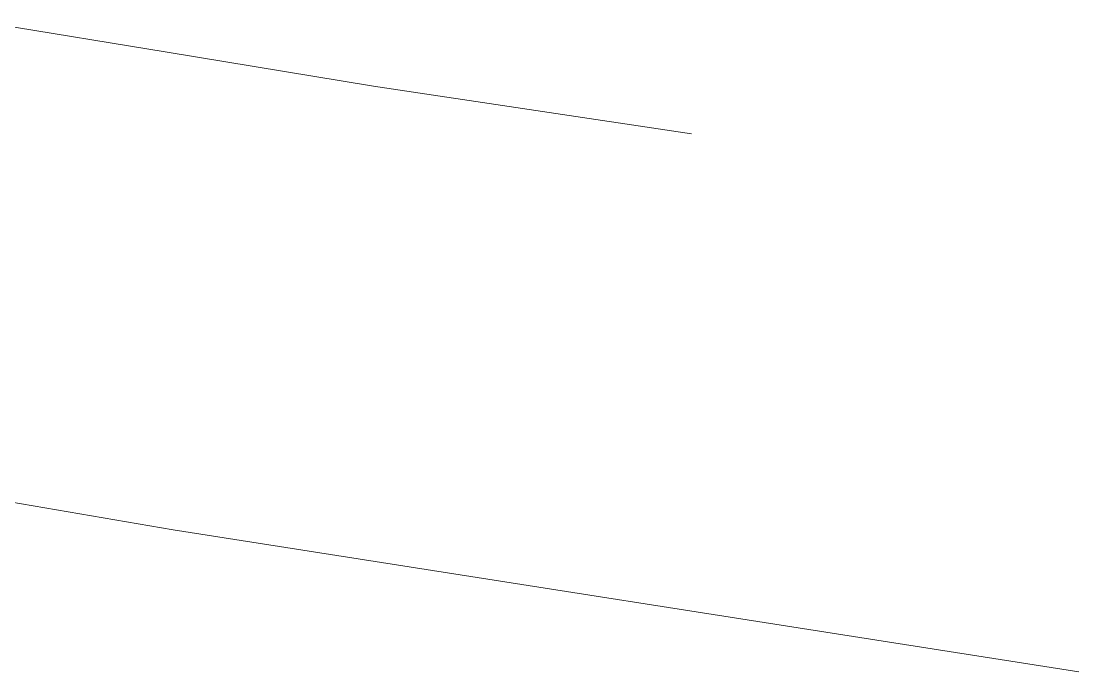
# Model space of a CAD drawing. Header units: millimetres. Extents: x 235 to 418, y 139 to 274.
# Drawn here: x 384.88 to 418.14, y 249.55 to 270.02 of the extents above; entities that cross this region are included whole.
import ezdxf

# ---------------------------------------------------------------- set-up
doc = ezdxf.new("R2010")
doc.units = ezdxf.units.MM
doc.header["$LTSCALE"] = 0.01
doc.layers.add('terreno', color=7, linetype='Continuous', lineweight=9)

msp = doc.modelspace()

# ---------------------------------------------------------------- linework, layer by layer
at = {"layer": 'terreno'}
for p, q in [((389.409, 269.051), (383.516, 270.018)), ((395.965, 267.975), (389.409, 269.051)), ((405.959, 266.469), (395.965, 267.975)), ((389.664, 254.022), (363.508, 258.487)), ((418.141, 249.555), (389.664, 254.022))]:
    msp.add_line(p, q, dxfattribs=at)

doc.saveas('drawing.dxf')
